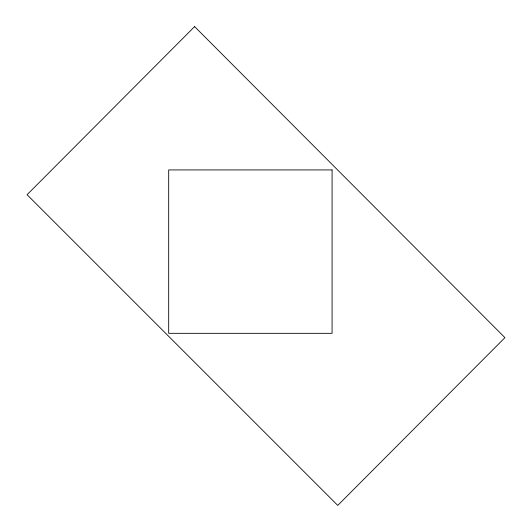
<?xml version="1.0" encoding="UTF-8"?>
<svg xmlns="http://www.w3.org/2000/svg" width="532" height="532" viewBox="0 0 532 532"><rect width="100%" height="100%" fill="white"/><g stroke="black" fill="none" stroke-linecap="round" stroke-linejoin="round"><path stroke-width="0.8" d="M194.599 26.6L27.066 194.712L337.76 505.4L504.935 337.647L194.599 26.6M332.081 169.927L168.684 169.927L168.684 333.325L332.081 333.325L332.081 169.927"/></g></svg>
